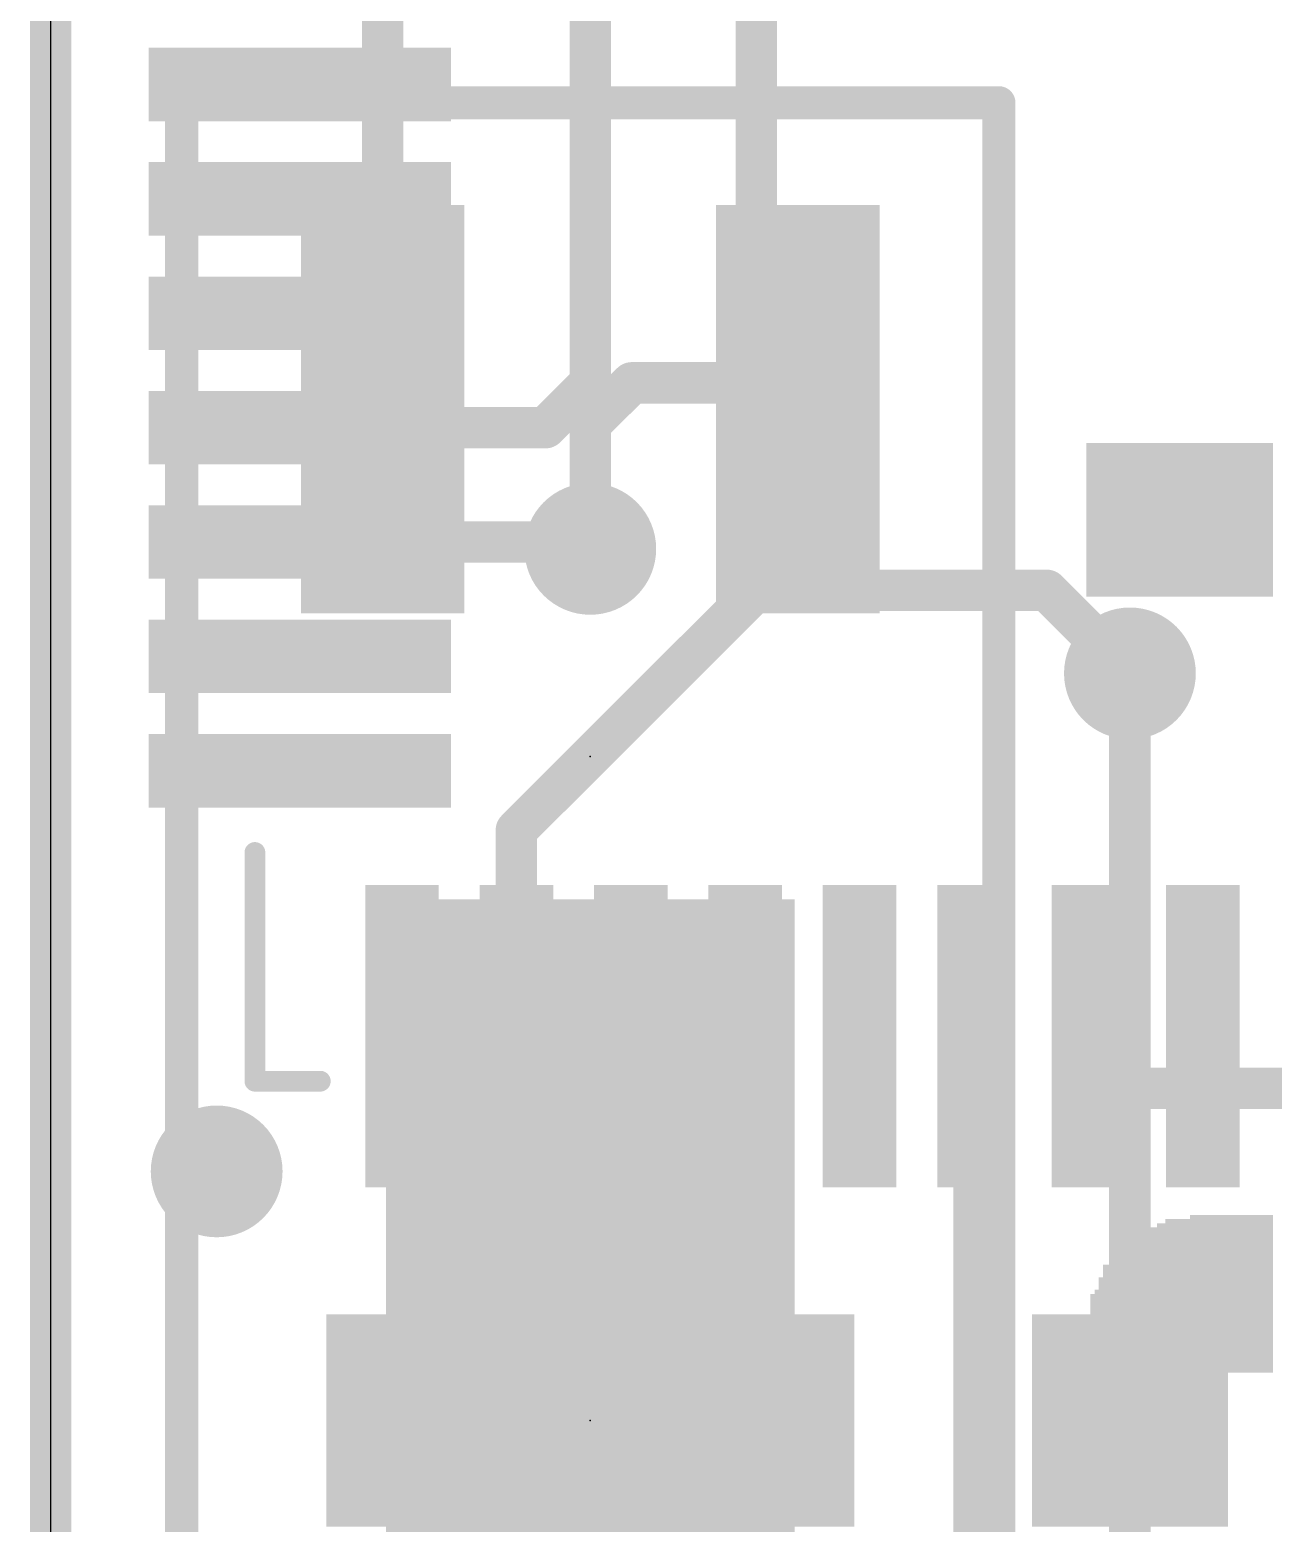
# Model space of a CAD drawing. Extents: x -0.1 to 17.9, y -0.3 to 46.
# Drawn here: x -0.13 to 7.48, y 16.39 to 25.53 of the extents above; entities that cross this region are included whole.
import ezdxf

# ---------------------------------------------------------------- set-up
doc = ezdxf.new("R2010")
doc.units = 0
for name, color, linetype in [('1', 12, 'CONTINUOUS'), ('16', 132, 'CONTINUOUS'), ('18', 110, 'CONTINUOUS'), ('20', 53, 'CONTINUOUS'), ('21', 40, 'CONTINUOUS'), ('22', 6, 'CONTINUOUS'), ('23', 40, 'CONTINUOUS'), ('24', 6, 'CONTINUOUS')]:
    doc.layers.add(name, color=color, linetype=linetype)

# ---------------------------------------------------------------- blocks, each defined once
blk = doc.blocks.new('RECT')
blk.add_solid([(-0.5, -0.5), (0.5, -0.5), (-0.5, 0.5), (0.5, 0.5)])
blk = doc.blocks.new('ROUNDV')
at = {"const_width": 0.5}
blk.add_lwpolyline([(0, -0.25, 1), (0, 0.25, 1), (0, -0.25)], format="xyb", dxfattribs=at)

msp = doc.modelspace()

# ---------------------------------------------------------------- linework, layer by layer
at = {"layer": '1', "const_width": 0.254}
for points in [[(0, 33.274), (0, 0)], [(4.318, 22.098), (4.318, 27.178)], [(3.302, 23.368), (3.302, 26.162)], [(3.028, 23.094), (3.302, 23.368)], [(1.525, 23.094), (3.028, 23.094)], [(1.525, 22.394), (3.006, 22.394)], [(3.006, 22.394), (3.302, 22.352)], [(2.85, 20.63), (4.318, 22.098)], [(4.318, 22.098), (6.096, 22.098)], [(6.096, 22.098), (6.604, 21.59)], [(2.85, 19.369), (2.85, 20.63)], [(2.85, 19.369), (2.85, 17.582)], [(5.65, 19.369), (5.65, 11.114)], [(2.85, 17.582), (2.286, 17.018)], [(6.604, 15.494), (6.604, 17.018)]]:
    msp.add_lwpolyline(points, dxfattribs=at)
at = {"layer": '1', "const_width": 0.127}
for points in [[(3.3469, 23.3231, 1), (3.2571, 23.4129)], [(3.2385, 23.368, 1), (3.3655, 23.368)], [(1.525, 23.1575, 1), (1.525, 23.0305)], [(3.028, 23.0305, 1), (3.028, 23.1575)], [(2.9831, 23.1389, 1), (3.0729, 23.0491)], [(1.525, 22.4575, 1), (1.525, 22.3305)], [(3.0149, 22.4569, 1), (2.9971, 22.3311)], [(3.006, 22.3305, 1), (3.006, 22.4575)], [(3.2931, 22.2891, 1), (3.3109, 22.4149)], [(4.318, 22.1615, 1), (4.318, 22.0345)], [(4.3629, 22.0531, 1), (4.2731, 22.1429)], [(6.1409, 22.1429, 1), (6.0511, 22.0531)], [(6.096, 22.0345, 1), (6.096, 22.1615)], [(4.2545, 22.098, 1), (4.3815, 22.098)], [(6.5591, 21.5451, 1), (6.6489, 21.6349)], [(2.9135, 20.63, 1), (2.7865, 20.63)], [(2.8051, 20.6749, 1), (2.8949, 20.5851)], [(2.9135, 19.369, 1), (2.7865, 19.369)], [(5.7135, 19.369, 1), (5.5865, 19.369)], [(2.7865, 19.369, 1), (2.9135, 19.369)], [(2.7865, 17.582, 1), (2.9135, 17.582)], [(2.8949, 17.5371, 1), (2.8051, 17.6269)], [(2.2411, 17.0629, 1), (2.3309, 16.9731)], [(6.6675, 17.018, 1), (6.5405, 17.018)]]:
    msp.add_lwpolyline(points, format="xyb", dxfattribs=at)
at = {"layer": '16', "const_width": 0.254}
for points in [[(0, 33.274), (0, 0)], [(2.032, 25.908), (2.032, 23.207)], [(3.302, 23.114), (3.556, 23.368)], [(3.556, 23.368), (4.157, 23.368)], [(4.157, 23.368), (4.572, 23.207)], [(3.302, 22.352), (3.302, 23.114)], [(6.604, 19.05), (6.604, 21.59)], [(13.716, 19.05), (6.604, 19.05)], [(6.604, 19.05), (6.604, 15.494)]]:
    msp.add_lwpolyline(points, dxfattribs=at)
at = {"layer": '16', "const_width": 0.127}
for points in [[(3.556, 23.4315, 1), (3.556, 23.3045)], [(3.6009, 23.3231, 1), (3.5111, 23.4129)], [(4.18, 23.4272, 1), (4.134, 23.3088)], [(4.157, 23.3045, 1), (4.157, 23.4315)], [(4.549, 23.1478, 1), (4.595, 23.2662)], [(1.9685, 23.207, 1), (2.0955, 23.207)], [(3.3655, 23.114, 1), (3.2385, 23.114)], [(3.2571, 23.1589, 1), (3.3469, 23.0691)], [(3.2385, 22.352, 1), (3.3655, 22.352)], [(6.6675, 21.59, 1), (6.5405, 21.59)], [(6.604, 19.1135, 1), (6.604, 18.9865)], [(6.6675, 19.05, 1), (6.5405, 19.05)], [(6.5405, 19.05, 1), (6.6675, 19.05)]]:
    msp.add_lwpolyline(points, format="xyb", dxfattribs=at)
at = {"layer": '20'}
msp.add_line((0, 43.434), (0, 2.54), dxfattribs=at)
at = {"layer": '21'}
for points, const_width in [([(1.25, 20.494), (1.25, 19.094)], 0.127), ([(1.25, 19.094), (1.65, 19.094)], 0.127), ([(3.302, 17.526), (3.302, 16.51)], 0.2032)]:
    msp.add_lwpolyline(points, dxfattribs=dict(at, const_width=const_width))
for points, const_width in [([(1.2817, 20.494, 1), (1.2183, 20.494)], 0.0635), ([(1.25, 19.1258, 1), (1.25, 19.0623)], 0.0635), ([(1.2183, 19.094, 1), (1.2817, 19.094)], 0.0635), ([(1.65, 19.0623, 1), (1.65, 19.1258)], 0.0635), ([(3.3528, 17.526, 1), (3.2512, 17.526)], 0.1016), ([(3.2512, 16.51, 1), (3.3528, 16.51)], 0.1016)]:
    msp.add_lwpolyline(points, format="xyb", dxfattribs=dict(at, const_width=const_width))
at = {"layer": '22', "const_width": 0.2032}
for points in [[(0.802, 13.582), (0.802, 25.082)], [(0.802, 25.082), (5.802, 25.082)], [(5.802, 25.082), (5.802, 13.582)]]:
    msp.add_lwpolyline(points, dxfattribs=at)
at = {"layer": '22', "const_width": 0.1016}
for points in [[(0.8528, 25.082, 1), (0.7512, 25.082)], [(0.802, 25.1328, 1), (0.802, 25.0312)], [(5.8528, 25.082, 1), (5.7512, 25.082)], [(5.802, 25.0312, 1), (5.802, 25.1328)]]:
    msp.add_lwpolyline(points, format="xyb", dxfattribs=at)
at = {"layer": '23'}
msp.add_point((3.302, 17.018), dxfattribs=at)
at = {"layer": '24'}
msp.add_point((3.302, 21.082), dxfattribs=at)

# ---------------------------------------------------------------- block references
at = {"layer": '1'}
for p, xscale, yscale in [((1.525, 25.194), 1.85, 0.45), ((1.525, 24.494), 1.85, 0.45), ((1.525, 23.794), 1.85, 0.45), ((1.525, 23.094), 1.85, 0.45), ((1.525, 22.394), 1.85, 0.45), ((1.525, 21.694), 1.85, 0.45), ((1.525, 20.994), 1.85, 0.45), ((2.286, 17.018), 1.2, 1.3), ((4.318, 17.018), 1.2, 1.3), ((6.604, 17.018), 1.2, 1.3)]:
    msp.add_blockref('RECT', p, dxfattribs=dict(at, xscale=xscale, yscale=yscale))
at = {"layer": '1', "xscale": 1.85, "yscale": 0.45, "rotation": 90}
for p in [(2.15, 19.369), (2.85, 19.369), (3.55, 19.369), (4.25, 19.369), (4.95, 19.369), (5.65, 19.369), (6.35, 19.369), (7.05, 19.369)]:
    msp.add_blockref('RECT', p, dxfattribs=at)
at = {"layer": '16', "xscale": 2.5, "rotation": 90}
for p in [(2.032, 23.207), (4.572, 23.207)]:
    msp.add_blockref('RECT', p, dxfattribs=at)
at = {"layer": '16', "xscale": 6, "yscale": 2.5, "rotation": 90}
msp.add_blockref('RECT', (3.302, 17.207), dxfattribs=at)
at = {"layer": '18', "xscale": 0.8064, "yscale": 0.8064}
for p in [(3.302, 22.352), (3.302, 22.352), (6.604, 21.59), (6.604, 21.59), (1.016, 18.542), (1.016, 18.542)]:
    msp.add_blockref('ROUNDV', p, dxfattribs=at)
at = {"layer": '22', "yscale": 0.0254, "rotation": 270}
for p, xscale in [((6.35, 22.5298), 0.9398), ((6.3754, 22.5298), 0.9398), ((6.4008, 22.5298), 0.9398), ((6.4262, 22.5298), 0.9398), ((6.4516, 22.5298), 0.9398), ((6.477, 22.5298), 0.9398), ((6.5024, 22.5298), 0.9398), ((6.5278, 22.5298), 0.9398), ((6.5532, 22.5298), 0.9398), ((6.5786, 22.5298), 0.9398), ((6.604, 22.5298), 0.9398), ((6.6294, 22.5298), 0.9398), ((6.6548, 22.5298), 0.9398), ((6.6802, 22.5298), 0.9398), ((6.7056, 22.5298), 0.9398), ((6.731, 22.5298), 0.9398), ((6.7564, 22.5298), 0.9398), ((6.7818, 22.5298), 0.9398), ((6.8072, 22.5298), 0.9398), ((6.8326, 22.5298), 0.9398), ((6.858, 22.5298), 0.9398), ((6.8834, 22.5298), 0.9398), ((6.9088, 22.5298), 0.9398), ((6.9342, 22.5298), 0.9398), ((6.9596, 22.5298), 0.9398), ((6.985, 22.5298), 0.9398), ((7.0104, 22.5298), 0.9398), ((7.0358, 22.5298), 0.9398), ((7.0612, 22.5298), 0.9398), ((7.0866, 22.5298), 0.9398), ((7.112, 22.5298), 0.9398), ((7.1374, 22.5298), 0.9398), ((7.1628, 22.5298), 0.9398), ((7.1882, 22.5298), 0.9398), ((7.2136, 22.5298), 0.9398), ((7.239, 22.5298), 0.9398), ((7.2644, 22.5298), 0.9398), ((7.2898, 22.5298), 0.9398), ((7.3152, 22.5298), 0.9398), ((7.3406, 22.5298), 0.9398), ((7.366, 22.5298), 0.9398), ((7.3914, 22.5298), 0.9398), ((7.4168, 22.5298), 0.9398), ((7.4422, 22.5298), 0.9398), ((7.4676, 22.5298), 0.9398), ((6.7056, 17.4117), 1.5748), ((6.731, 17.4117), 1.5748), ((6.7564, 17.4117), 1.5748), ((6.7818, 17.4244), 1.6002), ((6.8072, 17.4244), 1.6002), ((6.8326, 17.4371), 1.6256), ((6.858, 17.4371), 1.6256), ((6.8834, 17.4371), 1.6256), ((6.9088, 17.4371), 1.6256), ((6.9342, 17.4371), 1.6256), ((6.9596, 17.4371), 1.6256), ((6.985, 17.4498), 1.651), ((7.0104, 17.4498), 1.651), ((7.0358, 17.4498), 1.651), ((7.0612, 17.4498), 1.651), ((7.0866, 17.7419), 1.0668), ((7.112, 17.78), 0.9906), ((7.1374, 17.78), 0.9906), ((7.1628, 17.78), 0.9906), ((7.1882, 17.7927), 0.9652), ((7.2136, 17.7927), 0.9652), ((7.239, 17.7927), 0.9652), ((7.2644, 17.7927), 0.9652), ((7.2898, 17.7927), 0.9652), ((7.3152, 17.7927), 0.9652), ((7.3406, 17.7927), 0.9652), ((7.366, 17.7927), 0.9652), ((7.3914, 17.7927), 0.9652), ((7.4168, 17.7927), 0.9652), ((7.4422, 17.7927), 0.9652), ((7.4676, 17.7927), 0.9652), ((6.5786, 17.3609), 1.4732), ((6.604, 17.3736), 1.4986), ((6.6294, 17.3863), 1.524), ((6.6548, 17.399), 1.5494), ((6.6802, 17.399), 1.5494), ((6.5024, 17.3228), 1.397), ((6.5278, 17.3355), 1.4224), ((6.5532, 17.3482), 1.4478), ((6.4516, 17.2974), 1.3462), ((6.477, 17.2974), 1.3462), ((6.4262, 17.2593), 1.27), ((6.3754, 17.2085), 1.1684), ((6.4008, 17.2212), 1.1938), ((6.35, 17.1069), 0.9652)]:
    msp.add_blockref('RECT', p, dxfattribs=dict(at, xscale=xscale))

doc.saveas('drawing.dxf')
